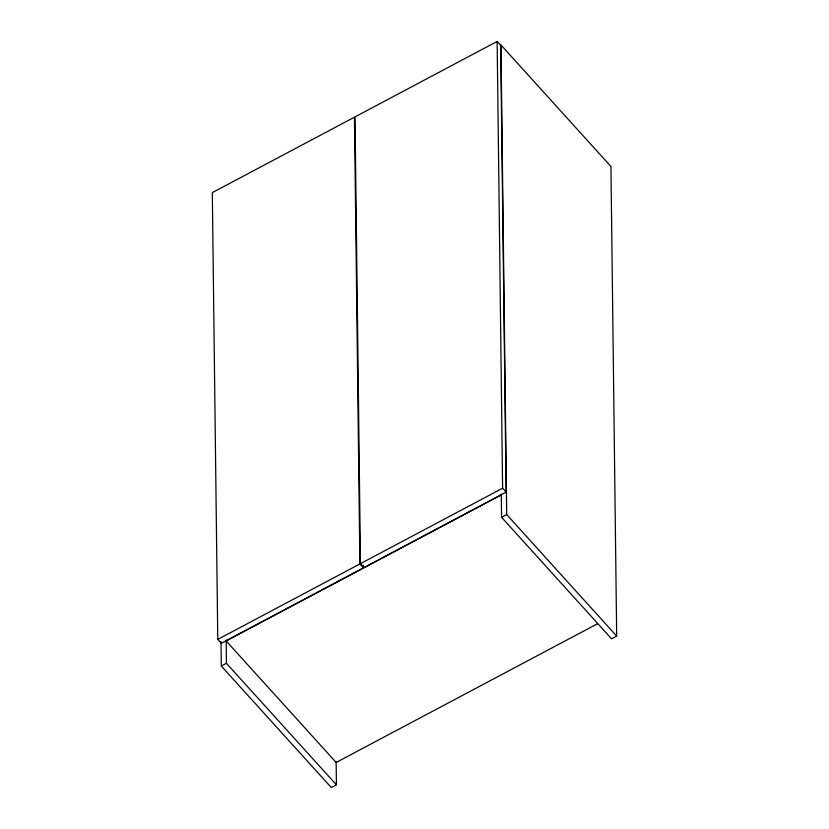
<?xml version="1.0" encoding="UTF-8"?>
<svg xmlns="http://www.w3.org/2000/svg" width="829" height="829" viewBox="0 0 829 829"><rect width="100%" height="100%" fill="white"/><g stroke="black" fill="none" stroke-linecap="round" stroke-linejoin="round"><path stroke-width="1.24" d="M497.141 41.45L355.019 116.889L360.47 563.647L364.014 567.554L506.136 492.125L500.675 45.357L497.141 41.45L502.602 488.219L506.136 492.125M217.778 639.387L359.9 563.958L354.449 117.19L212.317 192.618L217.778 639.387L221.312 643.294L363.434 567.865L363.403 565.274M360.47 563.647L502.602 488.219M501.286 494.923L226.162 640.941L336.149 762.462L597.574 623.709M336.139 761.54L336.419 784.825L331.289 787.55L221.302 666.029L226.441 663.304L226.151 640.019M501.566 517.286L506.695 514.56L500.965 44.984L610.942 166.505L616.683 636.081L611.543 638.807L501.566 517.286L501.276 494.001M506.695 514.56L616.683 636.081M359.9 563.958L363.434 567.865M226.441 663.304L336.419 784.825M221.001 641.449L221.302 666.029"/></g></svg>
